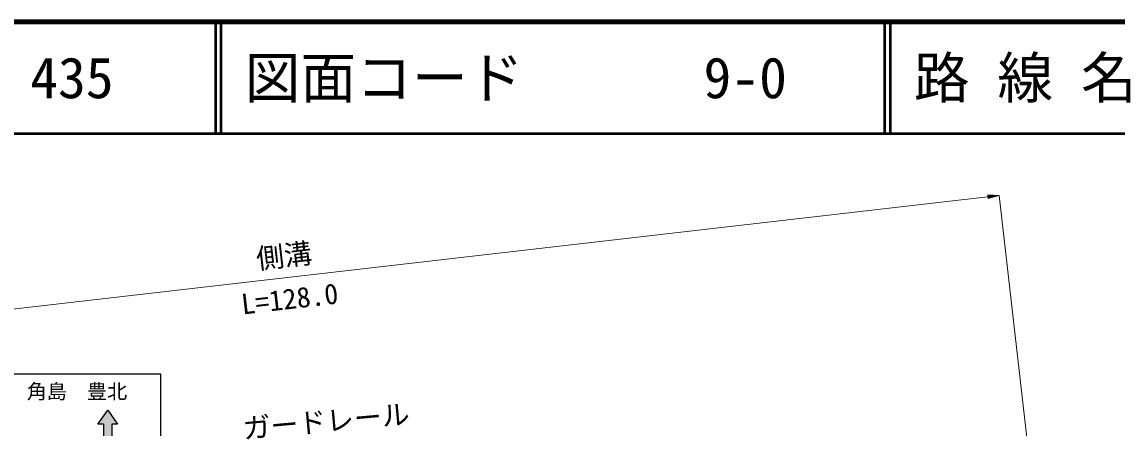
# Model space of a CAD drawing. Units: millimetres, scale not verified. Extents: x 40004 to 731143, y 20002 to 660685.
# Drawn here: x 100408 to 198624, y 343656 to 380034 of the extents above; entities that cross this region are included whole.
import ezdxf
from ezdxf.enums import TextEntityAlignment as Align

# ---------------------------------------------------------------- set-up
doc = ezdxf.new("R2010")
doc.units = ezdxf.units.MM
doc.header["$LTSCALE"] = 1000.09
for name, color, linetype, lineweight in [('M-STR-HTXT', 7, 'Continuous', 13), ('M-STR-STRC', 7, 'Continuous', 25), ('M-TTL', 2, 'Continuous', 140), ('M-TTL-LINE', 7, 'Continuous', 50), ('M-TTL-TXT', 7, 'Continuous', 50)]:
    doc.layers.add(name, color=color, linetype=linetype, lineweight=lineweight)
doc.styles.add('ＭＳ ゴシック', font='')
doc.styles.get('ＭＳ ゴシック').set_extended_font_data('MS Gothic')

msp = doc.modelspace()

# ---------------------------------------------------------------- hatches: boundary and pattern name
at = {"layer": 'M-STR-HTXT'}
msp.add_hatch(color=256, dxfattribs=at).paths.add_polyline_path([(188034, 364499), (187059, 364219), (187021, 364550)])
at = {"layer": 'M-STR-STRC'}
msp.add_hatch(color=256, dxfattribs=at).paths.add_polyline_path([(107727, 343996), (107227, 343996), (108102, 345246), (108978, 343996), (108478, 343996), (108478, 337528), (110353, 337528, -0.4631), (110677, 337253, -0.4631), (110353, 336978), (108478, 336978), (108478, 334503), (107727, 334503), (107727, 336878), (103852, 336878), (103852, 336378), (102602, 337253), (103852, 338128), (103852, 337628), (107727, 337628)])

# ---------------------------------------------------------------- linework, layer by layer
at = {"layer": 'M-STR-HTXT'}
for p, q in [((188034, 364499), (62208, 349989)), ((194836, 305517), (188034, 364499))]:
    msp.add_line(p, q, dxfattribs=at)
msp.add_lwpolyline([(188034, 364499), (187059, 364219), (187021, 364550)], close=True, dxfattribs=at)
at = {"layer": 'M-STR-STRC'}
for p, q in [((95355, 348501), (112848, 348501)), ((112848, 348501), (112848, 333500)), ((107227, 343996), (108102, 345246)), ((108102, 345246), (108978, 343996)), ((107727, 343996), (107227, 343996)), ((107727, 343996), (107727, 337628)), ((108478, 343996), (108478, 337528)), ((108978, 343996), (108478, 343996))]:
    msp.add_line(p, q, dxfattribs=at)
at = {"layer": 'M-TTL'}
msp.add_line((680061, 380034), (40004, 380034), dxfattribs=at)
at = {"layer": 'M-TTL-LINE'}
for p, q in [((117761, 380034), (117761, 370033)), ((118261, 380034), (118261, 370033)), ((177766, 380034), (177766, 370033)), ((178266, 380034), (178266, 370033)), ((40004, 370033), (680061, 370033))]:
    msp.add_line(p, q, dxfattribs=at)

# ---------------------------------------------------------------- texts
at = {"layer": 'M-STR-HTXT', "style": 'ＭＳ ゴシック'}
for s, rotation, p in [('側溝', 6.579, (124083, 357628)), ('L=128.0', 6.579, (124592, 353780)), ('ガードレール', 5.128, (127820, 342818))]:
    msp.add_text(s, height=1833, rotation=rotation, dxfattribs=at).set_placement(p, align=Align.BOTTOM_CENTER)
at = {"layer": 'M-STR-STRC', "style": 'ＭＳ ゴシック'}
msp.add_text('角島\u3000豊北', height=1320, dxfattribs=at).set_placement((105348, 345882), align=Align.BOTTOM_CENTER)
at = {"layer": 'M-TTL-TXT', "style": 'ＭＳ ゴシック'}
for s, p in [('図面コード', (120390, 375034)), ('路 線 名', (180396, 375034)), ('435', (101151, 375034)), ('9-0', (161535, 375034))]:
    msp.add_text(s, height=3666, dxfattribs=at).set_placement(p, align=Align.MIDDLE_LEFT)

doc.saveas('drawing.dxf')
